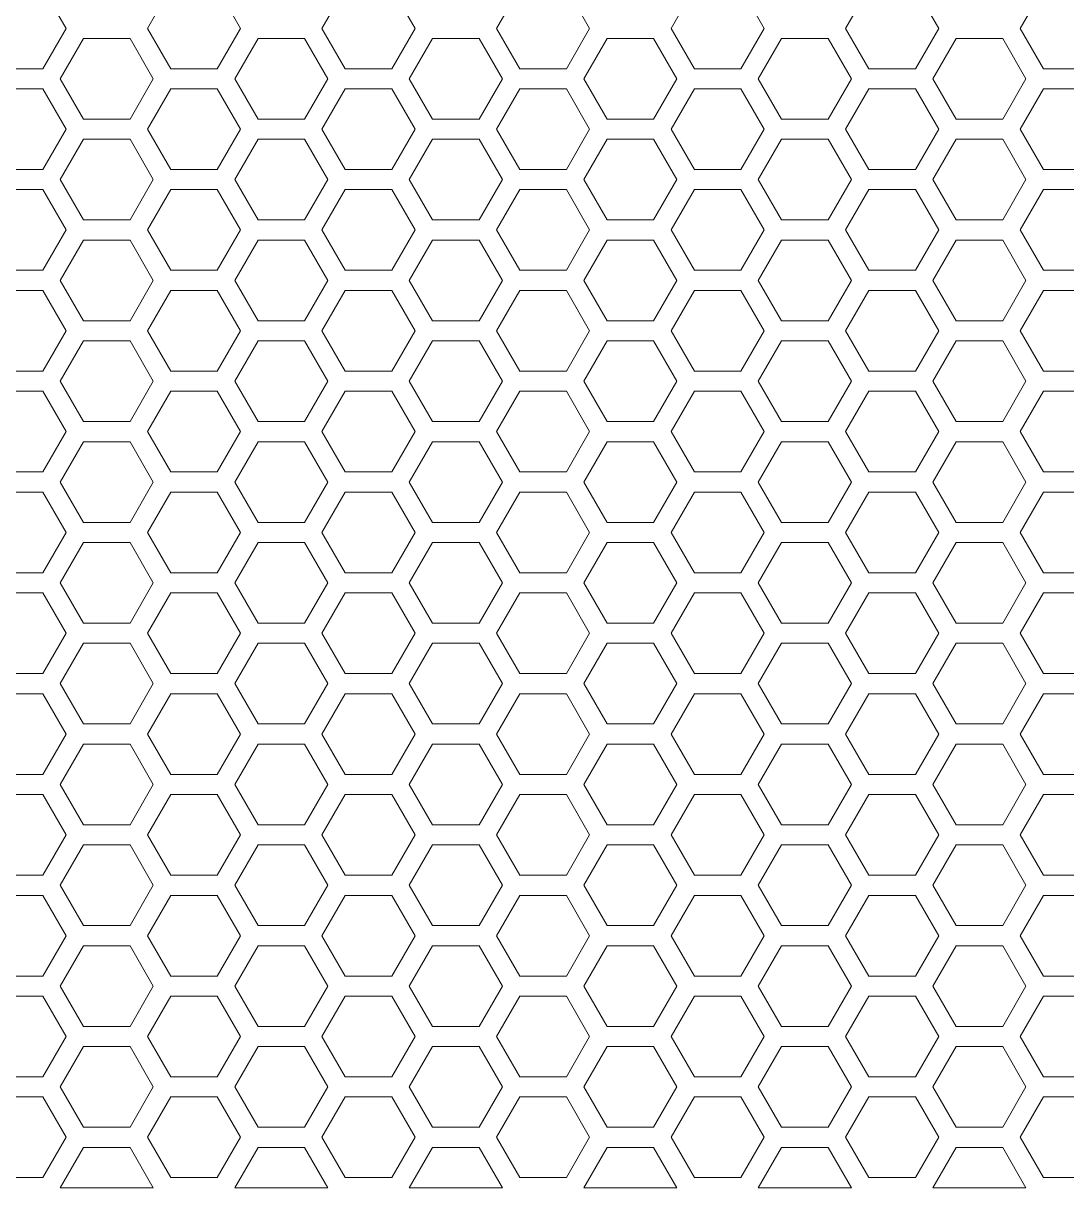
# Model space of a CAD drawing. Header units: millimetres. Extents: x 0 to 60, y -18 to 180.
# Drawn here: x 13.45 to 28.98, y 15.36 to 32.68 of the extents above; entities that cross this region are included whole.
import ezdxf

# ---------------------------------------------------------------- set-up
doc = ezdxf.new("R2010")
doc.units = ezdxf.units.MM

msp = doc.modelspace()

# ---------------------------------------------------------------- linework, layer by layer
at = {"color": 0, "lineweight": 5}
for p, q in [((14.082, 32.608), (13.736, 33.208)), ((15.641, 33.208), (15.294, 32.608)), ((16.68, 32.608), (16.334, 33.208)), ((18.239, 33.208), (17.892, 32.608)), ((19.278, 32.608), (18.932, 33.208)), ((20.837, 33.208), (20.49, 32.608)), ((21.876, 32.608), (21.53, 33.208)), ((23.435, 33.208), (23.088, 32.608)), ((24.474, 32.608), (24.128, 33.208)), ((26.033, 33.208), (25.686, 32.608)), ((27.072, 32.608), (26.726, 33.208)), ((28.631, 33.208), (28.284, 32.608)), ((13.736, 32.008), (14.082, 32.608)), ((15.294, 32.608), (15.641, 32.008)), ((16.334, 32.008), (16.68, 32.608)), ((17.892, 32.608), (18.239, 32.008)), ((18.932, 32.008), (19.278, 32.608)), ((20.49, 32.608), (20.837, 32.008)), ((21.53, 32.008), (21.876, 32.608)), ((23.088, 32.608), (23.435, 32.008)), ((24.128, 32.008), (24.474, 32.608)), ((25.686, 32.608), (26.033, 32.008)), ((26.726, 32.008), (27.072, 32.608)), ((28.284, 32.608), (28.631, 32.008)), ((14.342, 32.458), (13.995, 31.858)), ((15.035, 32.458), (14.342, 32.458)), ((15.381, 31.858), (15.035, 32.458)), ((16.94, 32.458), (16.593, 31.858)), ((17.633, 32.458), (16.94, 32.458)), ((17.979, 31.858), (17.633, 32.458)), ((19.538, 32.458), (19.191, 31.858)), ((20.231, 32.458), (19.538, 32.458)), ((20.577, 31.858), (20.231, 32.458)), ((22.136, 32.458), (21.789, 31.858)), ((22.829, 32.458), (22.136, 32.458)), ((23.175, 31.858), (22.829, 32.458)), ((24.734, 32.458), (24.387, 31.858)), ((25.427, 32.458), (24.734, 32.458)), ((25.773, 31.858), (25.427, 32.458)), ((27.332, 32.458), (26.985, 31.858)), ((28.025, 32.458), (27.332, 32.458)), ((28.371, 31.858), (28.025, 32.458)), ((13.043, 32.008), (13.736, 32.008)), ((15.641, 32.008), (16.334, 32.008)), ((18.239, 32.008), (18.932, 32.008)), ((20.837, 32.008), (21.53, 32.008)), ((23.435, 32.008), (24.128, 32.008)), ((26.033, 32.008), (26.726, 32.008)), ((28.631, 32.008), (29.324, 32.008)), ((13.736, 31.708), (13.043, 31.708)), ((14.082, 31.108), (13.736, 31.708)), ((13.995, 31.858), (14.342, 31.258)), ((15.035, 31.258), (15.381, 31.858)), ((15.641, 31.708), (15.294, 31.108)), ((16.334, 31.708), (15.641, 31.708)), ((16.68, 31.108), (16.334, 31.708)), ((16.593, 31.858), (16.94, 31.258)), ((17.633, 31.258), (17.979, 31.858)), ((18.239, 31.708), (17.892, 31.108)), ((18.932, 31.708), (18.239, 31.708)), ((19.278, 31.108), (18.932, 31.708)), ((19.191, 31.858), (19.538, 31.258)), ((20.231, 31.258), (20.577, 31.858)), ((20.837, 31.708), (20.49, 31.108)), ((21.53, 31.708), (20.837, 31.708)), ((21.876, 31.108), (21.53, 31.708)), ((21.789, 31.858), (22.136, 31.258)), ((22.829, 31.258), (23.175, 31.858)), ((23.435, 31.708), (23.088, 31.108)), ((24.128, 31.708), (23.435, 31.708)), ((24.474, 31.108), (24.128, 31.708)), ((24.387, 31.858), (24.734, 31.258)), ((25.427, 31.258), (25.773, 31.858)), ((26.033, 31.708), (25.686, 31.108)), ((26.726, 31.708), (26.033, 31.708)), ((27.072, 31.108), (26.726, 31.708)), ((26.985, 31.858), (27.332, 31.258)), ((28.025, 31.258), (28.371, 31.858)), ((28.631, 31.708), (28.284, 31.108)), ((29.324, 31.708), (28.631, 31.708)), ((14.342, 31.258), (15.035, 31.258)), ((16.94, 31.258), (17.633, 31.258)), ((19.538, 31.258), (20.231, 31.258)), ((22.136, 31.258), (22.829, 31.258)), ((24.734, 31.258), (25.427, 31.258)), ((27.332, 31.258), (28.025, 31.258)), ((13.736, 30.508), (14.082, 31.108)), ((15.294, 31.108), (15.641, 30.508)), ((16.334, 30.508), (16.68, 31.108)), ((17.892, 31.108), (18.239, 30.508)), ((18.932, 30.508), (19.278, 31.108)), ((20.49, 31.108), (20.837, 30.508)), ((21.53, 30.508), (21.876, 31.108)), ((23.088, 31.108), (23.435, 30.508)), ((24.128, 30.508), (24.474, 31.108)), ((25.686, 31.108), (26.033, 30.508)), ((26.726, 30.508), (27.072, 31.108)), ((28.284, 31.108), (28.631, 30.508)), ((14.342, 30.958), (13.995, 30.358)), ((15.035, 30.958), (14.342, 30.958)), ((15.381, 30.358), (15.035, 30.958)), ((16.94, 30.958), (16.593, 30.358)), ((17.633, 30.958), (16.94, 30.958)), ((17.979, 30.358), (17.633, 30.958)), ((19.538, 30.958), (19.191, 30.358)), ((20.231, 30.958), (19.538, 30.958)), ((20.577, 30.358), (20.231, 30.958)), ((22.136, 30.958), (21.789, 30.358)), ((22.829, 30.958), (22.136, 30.958)), ((23.175, 30.358), (22.829, 30.958)), ((24.734, 30.958), (24.387, 30.358)), ((25.427, 30.958), (24.734, 30.958)), ((25.773, 30.358), (25.427, 30.958)), ((27.332, 30.958), (26.985, 30.358)), ((28.025, 30.958), (27.332, 30.958)), ((28.371, 30.358), (28.025, 30.958)), ((13.043, 30.508), (13.736, 30.508)), ((15.641, 30.508), (16.334, 30.508)), ((18.239, 30.508), (18.932, 30.508)), ((20.837, 30.508), (21.53, 30.508)), ((23.435, 30.508), (24.128, 30.508)), ((26.033, 30.508), (26.726, 30.508)), ((28.631, 30.508), (29.324, 30.508)), ((13.995, 30.358), (14.342, 29.758)), ((15.035, 29.758), (15.381, 30.358)), ((16.593, 30.358), (16.94, 29.758)), ((17.633, 29.758), (17.979, 30.358)), ((19.191, 30.358), (19.538, 29.758)), ((20.231, 29.758), (20.577, 30.358)), ((21.789, 30.358), (22.136, 29.758)), ((22.829, 29.758), (23.175, 30.358)), ((24.387, 30.358), (24.734, 29.758)), ((25.427, 29.758), (25.773, 30.358)), ((26.985, 30.358), (27.332, 29.758)), ((28.025, 29.758), (28.371, 30.358)), ((13.736, 30.208), (13.043, 30.208)), ((14.082, 29.608), (13.736, 30.208)), ((15.641, 30.208), (15.294, 29.608)), ((16.334, 30.208), (15.641, 30.208)), ((16.68, 29.608), (16.334, 30.208)), ((18.239, 30.208), (17.892, 29.608)), ((18.932, 30.208), (18.239, 30.208)), ((19.278, 29.608), (18.932, 30.208)), ((20.837, 30.208), (20.49, 29.608)), ((21.53, 30.208), (20.837, 30.208)), ((21.876, 29.608), (21.53, 30.208)), ((23.435, 30.208), (23.088, 29.608)), ((24.128, 30.208), (23.435, 30.208)), ((24.474, 29.608), (24.128, 30.208)), ((26.033, 30.208), (25.686, 29.608)), ((26.726, 30.208), (26.033, 30.208)), ((27.072, 29.608), (26.726, 30.208)), ((28.631, 30.208), (28.284, 29.608)), ((29.324, 30.208), (28.631, 30.208)), ((14.342, 29.758), (15.035, 29.758)), ((16.94, 29.758), (17.633, 29.758)), ((19.538, 29.758), (20.231, 29.758)), ((22.136, 29.758), (22.829, 29.758)), ((24.734, 29.758), (25.427, 29.758)), ((27.332, 29.758), (28.025, 29.758)), ((13.736, 29.008), (14.082, 29.608)), ((14.342, 29.458), (13.995, 28.858)), ((15.035, 29.458), (14.342, 29.458)), ((15.381, 28.858), (15.035, 29.458)), ((15.294, 29.608), (15.641, 29.008)), ((16.334, 29.008), (16.68, 29.608)), ((16.94, 29.458), (16.593, 28.858)), ((17.633, 29.458), (16.94, 29.458)), ((17.979, 28.858), (17.633, 29.458)), ((17.892, 29.608), (18.239, 29.008)), ((18.932, 29.008), (19.278, 29.608)), ((19.538, 29.458), (19.191, 28.858)), ((20.231, 29.458), (19.538, 29.458)), ((20.577, 28.858), (20.231, 29.458)), ((20.49, 29.608), (20.837, 29.008)), ((21.53, 29.008), (21.876, 29.608)), ((22.136, 29.458), (21.789, 28.858)), ((22.829, 29.458), (22.136, 29.458)), ((23.175, 28.858), (22.829, 29.458)), ((23.088, 29.608), (23.435, 29.008)), ((24.128, 29.008), (24.474, 29.608)), ((24.734, 29.458), (24.387, 28.858)), ((25.427, 29.458), (24.734, 29.458)), ((25.773, 28.858), (25.427, 29.458)), ((25.686, 29.608), (26.033, 29.008)), ((26.726, 29.008), (27.072, 29.608)), ((27.332, 29.458), (26.985, 28.858)), ((28.025, 29.458), (27.332, 29.458)), ((28.371, 28.858), (28.025, 29.458)), ((28.284, 29.608), (28.631, 29.008)), ((13.043, 29.008), (13.736, 29.008)), ((15.641, 29.008), (16.334, 29.008)), ((18.239, 29.008), (18.932, 29.008)), ((20.837, 29.008), (21.53, 29.008)), ((23.435, 29.008), (24.128, 29.008)), ((26.033, 29.008), (26.726, 29.008)), ((28.631, 29.008), (29.324, 29.008)), ((13.995, 28.858), (14.342, 28.258)), ((15.035, 28.258), (15.381, 28.858)), ((16.593, 28.858), (16.94, 28.258)), ((17.633, 28.258), (17.979, 28.858)), ((19.191, 28.858), (19.538, 28.258)), ((20.231, 28.258), (20.577, 28.858)), ((21.789, 28.858), (22.136, 28.258)), ((22.829, 28.258), (23.175, 28.858)), ((24.387, 28.858), (24.734, 28.258)), ((25.427, 28.258), (25.773, 28.858)), ((26.985, 28.858), (27.332, 28.258)), ((28.025, 28.258), (28.371, 28.858)), ((13.736, 28.708), (13.043, 28.708)), ((14.082, 28.108), (13.736, 28.708)), ((15.641, 28.708), (15.294, 28.108)), ((16.334, 28.708), (15.641, 28.708)), ((16.68, 28.108), (16.334, 28.708)), ((18.239, 28.708), (17.892, 28.108)), ((18.932, 28.708), (18.239, 28.708)), ((19.278, 28.108), (18.932, 28.708)), ((20.837, 28.708), (20.49, 28.108)), ((21.53, 28.708), (20.837, 28.708)), ((21.876, 28.108), (21.53, 28.708)), ((23.435, 28.708), (23.088, 28.108)), ((24.128, 28.708), (23.435, 28.708)), ((24.474, 28.108), (24.128, 28.708)), ((26.033, 28.708), (25.686, 28.108)), ((26.726, 28.708), (26.033, 28.708)), ((27.072, 28.108), (26.726, 28.708)), ((28.631, 28.708), (28.284, 28.108)), ((29.324, 28.708), (28.631, 28.708)), ((14.342, 28.258), (15.035, 28.258)), ((16.94, 28.258), (17.633, 28.258)), ((19.538, 28.258), (20.231, 28.258)), ((22.136, 28.258), (22.829, 28.258)), ((24.734, 28.258), (25.427, 28.258)), ((27.332, 28.258), (28.025, 28.258)), ((13.736, 27.508), (14.082, 28.108)), ((15.294, 28.108), (15.641, 27.508)), ((16.334, 27.508), (16.68, 28.108)), ((17.892, 28.108), (18.239, 27.508)), ((18.932, 27.508), (19.278, 28.108)), ((20.49, 28.108), (20.837, 27.508)), ((21.53, 27.508), (21.876, 28.108)), ((23.088, 28.108), (23.435, 27.508)), ((24.128, 27.508), (24.474, 28.108)), ((25.686, 28.108), (26.033, 27.508)), ((26.726, 27.508), (27.072, 28.108)), ((28.284, 28.108), (28.631, 27.508)), ((14.342, 27.958), (13.995, 27.358)), ((15.035, 27.958), (14.342, 27.958)), ((15.381, 27.358), (15.035, 27.958)), ((16.94, 27.958), (16.593, 27.358)), ((17.633, 27.958), (16.94, 27.958)), ((17.979, 27.358), (17.633, 27.958)), ((19.538, 27.958), (19.191, 27.358)), ((20.231, 27.958), (19.538, 27.958)), ((20.577, 27.358), (20.231, 27.958)), ((22.136, 27.958), (21.789, 27.358)), ((22.829, 27.958), (22.136, 27.958)), ((23.175, 27.358), (22.829, 27.958)), ((24.734, 27.958), (24.387, 27.358)), ((25.427, 27.958), (24.734, 27.958)), ((25.773, 27.358), (25.427, 27.958)), ((27.332, 27.958), (26.985, 27.358)), ((28.025, 27.958), (27.332, 27.958)), ((28.371, 27.358), (28.025, 27.958)), ((13.043, 27.508), (13.736, 27.508)), ((15.641, 27.508), (16.334, 27.508)), ((18.239, 27.508), (18.932, 27.508)), ((20.837, 27.508), (21.53, 27.508)), ((23.435, 27.508), (24.128, 27.508)), ((26.033, 27.508), (26.726, 27.508)), ((28.631, 27.508), (29.324, 27.508)), ((13.736, 27.208), (13.043, 27.208)), ((14.082, 26.608), (13.736, 27.208)), ((13.995, 27.358), (14.342, 26.758)), ((15.035, 26.758), (15.381, 27.358)), ((15.641, 27.208), (15.294, 26.608)), ((16.334, 27.208), (15.641, 27.208)), ((16.68, 26.608), (16.334, 27.208)), ((16.593, 27.358), (16.94, 26.758)), ((17.633, 26.758), (17.979, 27.358)), ((18.239, 27.208), (17.892, 26.608)), ((18.932, 27.208), (18.239, 27.208)), ((19.278, 26.608), (18.932, 27.208)), ((19.191, 27.358), (19.538, 26.758)), ((20.231, 26.758), (20.577, 27.358)), ((20.837, 27.208), (20.49, 26.608)), ((21.53, 27.208), (20.837, 27.208)), ((21.876, 26.608), (21.53, 27.208)), ((21.789, 27.358), (22.136, 26.758)), ((22.829, 26.758), (23.175, 27.358)), ((23.435, 27.208), (23.088, 26.608)), ((24.128, 27.208), (23.435, 27.208)), ((24.474, 26.608), (24.128, 27.208)), ((24.387, 27.358), (24.734, 26.758)), ((25.427, 26.758), (25.773, 27.358)), ((26.033, 27.208), (25.686, 26.608)), ((26.726, 27.208), (26.033, 27.208)), ((27.072, 26.608), (26.726, 27.208)), ((26.985, 27.358), (27.332, 26.758)), ((28.025, 26.758), (28.371, 27.358)), ((28.631, 27.208), (28.284, 26.608)), ((29.324, 27.208), (28.631, 27.208)), ((14.342, 26.758), (15.035, 26.758)), ((16.94, 26.758), (17.633, 26.758)), ((19.538, 26.758), (20.231, 26.758)), ((22.136, 26.758), (22.829, 26.758)), ((24.734, 26.758), (25.427, 26.758)), ((27.332, 26.758), (28.025, 26.758)), ((13.736, 26.008), (14.082, 26.608)), ((15.294, 26.608), (15.641, 26.008)), ((16.334, 26.008), (16.68, 26.608)), ((17.892, 26.608), (18.239, 26.008)), ((18.932, 26.008), (19.278, 26.608)), ((20.49, 26.608), (20.837, 26.008)), ((21.53, 26.008), (21.876, 26.608)), ((23.088, 26.608), (23.435, 26.008)), ((24.128, 26.008), (24.474, 26.608)), ((25.686, 26.608), (26.033, 26.008)), ((26.726, 26.008), (27.072, 26.608)), ((28.284, 26.608), (28.631, 26.008)), ((14.342, 26.458), (13.995, 25.858)), ((15.035, 26.458), (14.342, 26.458)), ((15.381, 25.858), (15.035, 26.458)), ((16.94, 26.458), (16.593, 25.858)), ((17.633, 26.458), (16.94, 26.458)), ((17.979, 25.858), (17.633, 26.458)), ((19.538, 26.458), (19.191, 25.858)), ((20.231, 26.458), (19.538, 26.458)), ((20.577, 25.858), (20.231, 26.458)), ((22.136, 26.458), (21.789, 25.858)), ((22.829, 26.458), (22.136, 26.458)), ((23.175, 25.858), (22.829, 26.458)), ((24.734, 26.458), (24.387, 25.858)), ((25.427, 26.458), (24.734, 26.458)), ((25.773, 25.858), (25.427, 26.458)), ((27.332, 26.458), (26.985, 25.858)), ((28.025, 26.458), (27.332, 26.458)), ((28.371, 25.858), (28.025, 26.458)), ((13.043, 26.008), (13.736, 26.008)), ((15.641, 26.008), (16.334, 26.008)), ((18.239, 26.008), (18.932, 26.008)), ((20.837, 26.008), (21.53, 26.008)), ((23.435, 26.008), (24.128, 26.008)), ((26.033, 26.008), (26.726, 26.008)), ((28.631, 26.008), (29.324, 26.008)), ((13.995, 25.858), (14.342, 25.258)), ((15.035, 25.258), (15.381, 25.858)), ((16.593, 25.858), (16.94, 25.258)), ((17.633, 25.258), (17.979, 25.858)), ((19.191, 25.858), (19.538, 25.258)), ((20.231, 25.258), (20.577, 25.858)), ((21.789, 25.858), (22.136, 25.258)), ((22.829, 25.258), (23.175, 25.858)), ((24.387, 25.858), (24.734, 25.258)), ((25.427, 25.258), (25.773, 25.858)), ((26.985, 25.858), (27.332, 25.258)), ((28.025, 25.258), (28.371, 25.858)), ((13.736, 25.708), (13.043, 25.708)), ((14.082, 25.108), (13.736, 25.708)), ((15.641, 25.708), (15.294, 25.108)), ((16.334, 25.708), (15.641, 25.708)), ((16.68, 25.108), (16.334, 25.708)), ((18.239, 25.708), (17.892, 25.108)), ((18.932, 25.708), (18.239, 25.708)), ((19.278, 25.108), (18.932, 25.708)), ((20.837, 25.708), (20.49, 25.108)), ((21.53, 25.708), (20.837, 25.708)), ((21.876, 25.108), (21.53, 25.708)), ((23.435, 25.708), (23.088, 25.108)), ((24.128, 25.708), (23.435, 25.708)), ((24.474, 25.108), (24.128, 25.708)), ((26.033, 25.708), (25.686, 25.108)), ((26.726, 25.708), (26.033, 25.708)), ((27.072, 25.108), (26.726, 25.708)), ((28.631, 25.708), (28.284, 25.108)), ((29.324, 25.708), (28.631, 25.708)), ((14.342, 25.258), (15.035, 25.258)), ((16.94, 25.258), (17.633, 25.258)), ((19.538, 25.258), (20.231, 25.258)), ((22.136, 25.258), (22.829, 25.258)), ((24.734, 25.258), (25.427, 25.258)), ((27.332, 25.258), (28.025, 25.258)), ((13.736, 24.508), (14.082, 25.108)), ((14.342, 24.958), (13.995, 24.358)), ((15.035, 24.958), (14.342, 24.958)), ((15.381, 24.358), (15.035, 24.958)), ((15.294, 25.108), (15.641, 24.508)), ((16.334, 24.508), (16.68, 25.108)), ((16.94, 24.958), (16.593, 24.358)), ((17.633, 24.958), (16.94, 24.958)), ((17.979, 24.358), (17.633, 24.958)), ((17.892, 25.108), (18.239, 24.508)), ((18.932, 24.508), (19.278, 25.108)), ((19.538, 24.958), (19.191, 24.358)), ((20.231, 24.958), (19.538, 24.958)), ((20.577, 24.358), (20.231, 24.958)), ((20.49, 25.108), (20.837, 24.508)), ((21.53, 24.508), (21.876, 25.108)), ((22.136, 24.958), (21.789, 24.358)), ((22.829, 24.958), (22.136, 24.958)), ((23.175, 24.358), (22.829, 24.958)), ((23.088, 25.108), (23.435, 24.508)), ((24.128, 24.508), (24.474, 25.108)), ((24.734, 24.958), (24.387, 24.358)), ((25.427, 24.958), (24.734, 24.958)), ((25.773, 24.358), (25.427, 24.958)), ((25.686, 25.108), (26.033, 24.508)), ((26.726, 24.508), (27.072, 25.108)), ((27.332, 24.958), (26.985, 24.358)), ((28.025, 24.958), (27.332, 24.958)), ((28.371, 24.358), (28.025, 24.958)), ((28.284, 25.108), (28.631, 24.508)), ((13.043, 24.508), (13.736, 24.508)), ((15.641, 24.508), (16.334, 24.508)), ((18.239, 24.508), (18.932, 24.508)), ((20.837, 24.508), (21.53, 24.508)), ((23.435, 24.508), (24.128, 24.508)), ((26.033, 24.508), (26.726, 24.508)), ((28.631, 24.508), (29.324, 24.508)), ((13.995, 24.358), (14.342, 23.758)), ((15.035, 23.758), (15.381, 24.358)), ((16.593, 24.358), (16.94, 23.758)), ((17.633, 23.758), (17.979, 24.358)), ((19.191, 24.358), (19.538, 23.758)), ((20.231, 23.758), (20.577, 24.358)), ((21.789, 24.358), (22.136, 23.758)), ((22.829, 23.758), (23.175, 24.358)), ((24.387, 24.358), (24.734, 23.758)), ((25.427, 23.758), (25.773, 24.358)), ((26.985, 24.358), (27.332, 23.758)), ((28.025, 23.758), (28.371, 24.358)), ((13.736, 24.208), (13.043, 24.208)), ((14.082, 23.608), (13.736, 24.208)), ((15.641, 24.208), (15.294, 23.608)), ((16.334, 24.208), (15.641, 24.208)), ((16.68, 23.608), (16.334, 24.208)), ((18.239, 24.208), (17.892, 23.608)), ((18.932, 24.208), (18.239, 24.208)), ((19.278, 23.608), (18.932, 24.208)), ((20.837, 24.208), (20.49, 23.608)), ((21.53, 24.208), (20.837, 24.208)), ((21.876, 23.608), (21.53, 24.208)), ((23.435, 24.208), (23.088, 23.608)), ((24.128, 24.208), (23.435, 24.208)), ((24.474, 23.608), (24.128, 24.208)), ((26.033, 24.208), (25.686, 23.608)), ((26.726, 24.208), (26.033, 24.208)), ((27.072, 23.608), (26.726, 24.208)), ((28.631, 24.208), (28.284, 23.608)), ((29.324, 24.208), (28.631, 24.208)), ((14.342, 23.758), (15.035, 23.758)), ((16.94, 23.758), (17.633, 23.758)), ((19.538, 23.758), (20.231, 23.758)), ((22.136, 23.758), (22.829, 23.758)), ((24.734, 23.758), (25.427, 23.758)), ((27.332, 23.758), (28.025, 23.758)), ((13.736, 23.008), (14.082, 23.608)), ((15.294, 23.608), (15.641, 23.008)), ((16.334, 23.008), (16.68, 23.608)), ((17.892, 23.608), (18.239, 23.008)), ((18.932, 23.008), (19.278, 23.608)), ((20.49, 23.608), (20.837, 23.008)), ((21.53, 23.008), (21.876, 23.608)), ((23.088, 23.608), (23.435, 23.008)), ((24.128, 23.008), (24.474, 23.608)), ((25.686, 23.608), (26.033, 23.008)), ((26.726, 23.008), (27.072, 23.608)), ((28.284, 23.608), (28.631, 23.008)), ((14.342, 23.458), (13.995, 22.858)), ((15.035, 23.458), (14.342, 23.458)), ((15.381, 22.858), (15.035, 23.458)), ((16.94, 23.458), (16.593, 22.858)), ((17.633, 23.458), (16.94, 23.458)), ((17.979, 22.858), (17.633, 23.458)), ((19.538, 23.458), (19.191, 22.858)), ((20.231, 23.458), (19.538, 23.458)), ((20.577, 22.858), (20.231, 23.458)), ((22.136, 23.458), (21.789, 22.858)), ((22.829, 23.458), (22.136, 23.458)), ((23.175, 22.858), (22.829, 23.458)), ((24.734, 23.458), (24.387, 22.858)), ((25.427, 23.458), (24.734, 23.458)), ((25.773, 22.858), (25.427, 23.458)), ((27.332, 23.458), (26.985, 22.858)), ((28.025, 23.458), (27.332, 23.458)), ((28.371, 22.858), (28.025, 23.458)), ((13.043, 23.008), (13.736, 23.008)), ((15.641, 23.008), (16.334, 23.008)), ((18.239, 23.008), (18.932, 23.008)), ((20.837, 23.008), (21.53, 23.008)), ((23.435, 23.008), (24.128, 23.008)), ((26.033, 23.008), (26.726, 23.008)), ((28.631, 23.008), (29.324, 23.008)), ((13.736, 22.708), (13.043, 22.708)), ((14.082, 22.108), (13.736, 22.708)), ((13.995, 22.858), (14.342, 22.258)), ((15.035, 22.258), (15.381, 22.858)), ((15.641, 22.708), (15.294, 22.108)), ((16.334, 22.708), (15.641, 22.708)), ((16.68, 22.108), (16.334, 22.708)), ((16.593, 22.858), (16.94, 22.258)), ((17.633, 22.258), (17.979, 22.858)), ((18.239, 22.708), (17.892, 22.108)), ((18.932, 22.708), (18.239, 22.708)), ((19.278, 22.108), (18.932, 22.708)), ((19.191, 22.858), (19.538, 22.258)), ((20.231, 22.258), (20.577, 22.858)), ((20.837, 22.708), (20.49, 22.108)), ((21.53, 22.708), (20.837, 22.708)), ((21.876, 22.108), (21.53, 22.708)), ((21.789, 22.858), (22.136, 22.258)), ((22.829, 22.258), (23.175, 22.858)), ((23.435, 22.708), (23.088, 22.108)), ((24.128, 22.708), (23.435, 22.708)), ((24.474, 22.108), (24.128, 22.708)), ((24.387, 22.858), (24.734, 22.258)), ((25.427, 22.258), (25.773, 22.858)), ((26.033, 22.708), (25.686, 22.108)), ((26.726, 22.708), (26.033, 22.708)), ((27.072, 22.108), (26.726, 22.708)), ((26.985, 22.858), (27.332, 22.258)), ((28.025, 22.258), (28.371, 22.858)), ((28.631, 22.708), (28.284, 22.108)), ((29.324, 22.708), (28.631, 22.708)), ((14.342, 22.258), (15.035, 22.258)), ((16.94, 22.258), (17.633, 22.258)), ((19.538, 22.258), (20.231, 22.258)), ((22.136, 22.258), (22.829, 22.258)), ((24.734, 22.258), (25.427, 22.258)), ((27.332, 22.258), (28.025, 22.258)), ((13.736, 21.508), (14.082, 22.108)), ((15.294, 22.108), (15.641, 21.508)), ((16.334, 21.508), (16.68, 22.108)), ((17.892, 22.108), (18.239, 21.508)), ((18.932, 21.508), (19.278, 22.108)), ((20.49, 22.108), (20.837, 21.508)), ((21.53, 21.508), (21.876, 22.108)), ((23.088, 22.108), (23.435, 21.508)), ((24.128, 21.508), (24.474, 22.108)), ((25.686, 22.108), (26.033, 21.508)), ((26.726, 21.508), (27.072, 22.108)), ((28.284, 22.108), (28.631, 21.508)), ((14.342, 21.958), (13.995, 21.358)), ((15.035, 21.958), (14.342, 21.958)), ((15.381, 21.358), (15.035, 21.958)), ((16.94, 21.958), (16.593, 21.358)), ((17.633, 21.958), (16.94, 21.958)), ((17.979, 21.358), (17.633, 21.958)), ((19.538, 21.958), (19.191, 21.358)), ((20.231, 21.958), (19.538, 21.958)), ((20.577, 21.358), (20.231, 21.958)), ((22.136, 21.958), (21.789, 21.358)), ((22.829, 21.958), (22.136, 21.958)), ((23.175, 21.358), (22.829, 21.958)), ((24.734, 21.958), (24.387, 21.358)), ((25.427, 21.958), (24.734, 21.958)), ((25.773, 21.358), (25.427, 21.958)), ((27.332, 21.958), (26.985, 21.358)), ((28.025, 21.958), (27.332, 21.958)), ((28.371, 21.358), (28.025, 21.958)), ((13.043, 21.508), (13.736, 21.508)), ((15.641, 21.508), (16.334, 21.508)), ((18.239, 21.508), (18.932, 21.508)), ((20.837, 21.508), (21.53, 21.508)), ((23.435, 21.508), (24.128, 21.508)), ((26.033, 21.508), (26.726, 21.508)), ((28.631, 21.508), (29.324, 21.508)), ((13.995, 21.358), (14.342, 20.758)), ((15.035, 20.758), (15.381, 21.358)), ((16.593, 21.358), (16.94, 20.758)), ((17.633, 20.758), (17.979, 21.358)), ((19.191, 21.358), (19.538, 20.758)), ((20.231, 20.758), (20.577, 21.358)), ((21.789, 21.358), (22.136, 20.758)), ((22.829, 20.758), (23.175, 21.358)), ((24.387, 21.358), (24.734, 20.758)), ((25.427, 20.758), (25.773, 21.358)), ((26.985, 21.358), (27.332, 20.758)), ((28.025, 20.758), (28.371, 21.358)), ((13.736, 21.208), (13.043, 21.208)), ((14.082, 20.608), (13.736, 21.208)), ((15.641, 21.208), (15.294, 20.608)), ((16.334, 21.208), (15.641, 21.208)), ((16.68, 20.608), (16.334, 21.208)), ((18.239, 21.208), (17.892, 20.608)), ((18.932, 21.208), (18.239, 21.208)), ((19.278, 20.608), (18.932, 21.208)), ((20.837, 21.208), (20.49, 20.608)), ((21.53, 21.208), (20.837, 21.208)), ((21.876, 20.608), (21.53, 21.208)), ((23.435, 21.208), (23.088, 20.608)), ((24.128, 21.208), (23.435, 21.208)), ((24.474, 20.608), (24.128, 21.208)), ((26.033, 21.208), (25.686, 20.608)), ((26.726, 21.208), (26.033, 21.208)), ((27.072, 20.608), (26.726, 21.208)), ((28.631, 21.208), (28.284, 20.608)), ((29.324, 21.208), (28.631, 21.208)), ((14.342, 20.758), (15.035, 20.758)), ((16.94, 20.758), (17.633, 20.758)), ((19.538, 20.758), (20.231, 20.758)), ((22.136, 20.758), (22.829, 20.758)), ((24.734, 20.758), (25.427, 20.758)), ((27.332, 20.758), (28.025, 20.758)), ((13.736, 20.008), (14.082, 20.608)), ((14.342, 20.458), (13.995, 19.858)), ((15.035, 20.458), (14.342, 20.458)), ((15.381, 19.858), (15.035, 20.458)), ((15.294, 20.608), (15.641, 20.008)), ((16.334, 20.008), (16.68, 20.608)), ((16.94, 20.458), (16.593, 19.858)), ((17.633, 20.458), (16.94, 20.458)), ((17.979, 19.858), (17.633, 20.458)), ((17.892, 20.608), (18.239, 20.008)), ((18.932, 20.008), (19.278, 20.608)), ((19.538, 20.458), (19.191, 19.858)), ((20.231, 20.458), (19.538, 20.458)), ((20.577, 19.858), (20.231, 20.458)), ((20.49, 20.608), (20.837, 20.008)), ((21.53, 20.008), (21.876, 20.608)), ((22.136, 20.458), (21.789, 19.858)), ((22.829, 20.458), (22.136, 20.458)), ((23.175, 19.858), (22.829, 20.458)), ((23.088, 20.608), (23.435, 20.008)), ((24.128, 20.008), (24.474, 20.608)), ((24.734, 20.458), (24.387, 19.858)), ((25.427, 20.458), (24.734, 20.458)), ((25.773, 19.858), (25.427, 20.458)), ((25.686, 20.608), (26.033, 20.008)), ((26.726, 20.008), (27.072, 20.608)), ((27.332, 20.458), (26.985, 19.858)), ((28.025, 20.458), (27.332, 20.458)), ((28.371, 19.858), (28.025, 20.458)), ((28.284, 20.608), (28.631, 20.008)), ((13.043, 20.008), (13.736, 20.008)), ((15.641, 20.008), (16.334, 20.008)), ((18.239, 20.008), (18.932, 20.008)), ((20.837, 20.008), (21.53, 20.008)), ((23.435, 20.008), (24.128, 20.008)), ((26.033, 20.008), (26.726, 20.008)), ((28.631, 20.008), (29.324, 20.008)), ((13.995, 19.858), (14.342, 19.258)), ((15.035, 19.258), (15.381, 19.858)), ((16.593, 19.858), (16.94, 19.258)), ((17.633, 19.258), (17.979, 19.858)), ((19.191, 19.858), (19.538, 19.258)), ((20.231, 19.258), (20.577, 19.858)), ((21.789, 19.858), (22.136, 19.258)), ((22.829, 19.258), (23.175, 19.858)), ((24.387, 19.858), (24.734, 19.258)), ((25.427, 19.258), (25.773, 19.858)), ((26.985, 19.858), (27.332, 19.258)), ((28.025, 19.258), (28.371, 19.858)), ((13.736, 19.708), (13.043, 19.708)), ((14.082, 19.108), (13.736, 19.708)), ((15.641, 19.708), (15.294, 19.108)), ((16.334, 19.708), (15.641, 19.708)), ((16.68, 19.108), (16.334, 19.708)), ((18.239, 19.708), (17.892, 19.108)), ((18.932, 19.708), (18.239, 19.708)), ((19.278, 19.108), (18.932, 19.708)), ((20.837, 19.708), (20.49, 19.108)), ((21.53, 19.708), (20.837, 19.708)), ((21.876, 19.108), (21.53, 19.708)), ((23.435, 19.708), (23.088, 19.108)), ((24.128, 19.708), (23.435, 19.708)), ((24.474, 19.108), (24.128, 19.708)), ((26.033, 19.708), (25.686, 19.108)), ((26.726, 19.708), (26.033, 19.708)), ((27.072, 19.108), (26.726, 19.708)), ((28.631, 19.708), (28.284, 19.108)), ((29.324, 19.708), (28.631, 19.708)), ((14.342, 19.258), (15.035, 19.258)), ((16.94, 19.258), (17.633, 19.258)), ((19.538, 19.258), (20.231, 19.258)), ((22.136, 19.258), (22.829, 19.258)), ((24.734, 19.258), (25.427, 19.258)), ((27.332, 19.258), (28.025, 19.258)), ((13.736, 18.508), (14.082, 19.108)), ((15.294, 19.108), (15.641, 18.508)), ((16.334, 18.508), (16.68, 19.108)), ((17.892, 19.108), (18.239, 18.508)), ((18.932, 18.508), (19.278, 19.108)), ((20.49, 19.108), (20.837, 18.508)), ((21.53, 18.508), (21.876, 19.108)), ((23.088, 19.108), (23.435, 18.508)), ((24.128, 18.508), (24.474, 19.108)), ((25.686, 19.108), (26.033, 18.508)), ((26.726, 18.508), (27.072, 19.108)), ((28.284, 19.108), (28.631, 18.508)), ((14.342, 18.958), (13.995, 18.358)), ((15.035, 18.958), (14.342, 18.958)), ((15.381, 18.358), (15.035, 18.958)), ((16.94, 18.958), (16.593, 18.358)), ((17.633, 18.958), (16.94, 18.958)), ((17.979, 18.358), (17.633, 18.958)), ((19.538, 18.958), (19.191, 18.358)), ((20.231, 18.958), (19.538, 18.958)), ((20.577, 18.358), (20.231, 18.958)), ((22.136, 18.958), (21.789, 18.358)), ((22.829, 18.958), (22.136, 18.958)), ((23.175, 18.358), (22.829, 18.958)), ((24.734, 18.958), (24.387, 18.358)), ((25.427, 18.958), (24.734, 18.958)), ((25.773, 18.358), (25.427, 18.958)), ((27.332, 18.958), (26.985, 18.358)), ((28.025, 18.958), (27.332, 18.958)), ((28.371, 18.358), (28.025, 18.958)), ((13.043, 18.508), (13.736, 18.508)), ((15.641, 18.508), (16.334, 18.508)), ((18.239, 18.508), (18.932, 18.508)), ((20.837, 18.508), (21.53, 18.508)), ((23.435, 18.508), (24.128, 18.508)), ((26.033, 18.508), (26.726, 18.508)), ((28.631, 18.508), (29.324, 18.508)), ((13.736, 18.208), (13.043, 18.208)), ((14.082, 17.608), (13.736, 18.208)), ((13.995, 18.358), (14.342, 17.758)), ((15.035, 17.758), (15.381, 18.358)), ((15.641, 18.208), (15.294, 17.608)), ((16.334, 18.208), (15.641, 18.208)), ((16.68, 17.608), (16.334, 18.208)), ((16.593, 18.358), (16.94, 17.758)), ((17.633, 17.758), (17.979, 18.358)), ((18.239, 18.208), (17.892, 17.608)), ((18.932, 18.208), (18.239, 18.208)), ((19.278, 17.608), (18.932, 18.208)), ((19.191, 18.358), (19.538, 17.758)), ((20.231, 17.758), (20.577, 18.358)), ((20.837, 18.208), (20.49, 17.608)), ((21.53, 18.208), (20.837, 18.208)), ((21.876, 17.608), (21.53, 18.208)), ((21.789, 18.358), (22.136, 17.758)), ((22.829, 17.758), (23.175, 18.358)), ((23.435, 18.208), (23.088, 17.608)), ((24.128, 18.208), (23.435, 18.208)), ((24.474, 17.608), (24.128, 18.208)), ((24.387, 18.358), (24.734, 17.758)), ((25.427, 17.758), (25.773, 18.358)), ((26.033, 18.208), (25.686, 17.608)), ((26.726, 18.208), (26.033, 18.208)), ((27.072, 17.608), (26.726, 18.208)), ((26.985, 18.358), (27.332, 17.758)), ((28.025, 17.758), (28.371, 18.358)), ((28.631, 18.208), (28.284, 17.608)), ((29.324, 18.208), (28.631, 18.208)), ((14.342, 17.758), (15.035, 17.758)), ((16.94, 17.758), (17.633, 17.758)), ((19.538, 17.758), (20.231, 17.758)), ((22.136, 17.758), (22.829, 17.758)), ((24.734, 17.758), (25.427, 17.758)), ((27.332, 17.758), (28.025, 17.758)), ((13.736, 17.008), (14.082, 17.608)), ((15.294, 17.608), (15.641, 17.008)), ((16.334, 17.008), (16.68, 17.608)), ((17.892, 17.608), (18.239, 17.008)), ((18.932, 17.008), (19.278, 17.608)), ((20.49, 17.608), (20.837, 17.008)), ((21.53, 17.008), (21.876, 17.608)), ((23.088, 17.608), (23.435, 17.008)), ((24.128, 17.008), (24.474, 17.608)), ((25.686, 17.608), (26.033, 17.008)), ((26.726, 17.008), (27.072, 17.608)), ((28.284, 17.608), (28.631, 17.008)), ((14.342, 17.458), (13.995, 16.858)), ((15.035, 17.458), (14.342, 17.458)), ((15.381, 16.858), (15.035, 17.458)), ((16.94, 17.458), (16.593, 16.858)), ((17.633, 17.458), (16.94, 17.458)), ((17.979, 16.858), (17.633, 17.458)), ((19.538, 17.458), (19.191, 16.858)), ((20.231, 17.458), (19.538, 17.458)), ((20.577, 16.858), (20.231, 17.458)), ((22.136, 17.458), (21.789, 16.858)), ((22.829, 17.458), (22.136, 17.458)), ((23.175, 16.858), (22.829, 17.458)), ((24.734, 17.458), (24.387, 16.858)), ((25.427, 17.458), (24.734, 17.458)), ((25.773, 16.858), (25.427, 17.458)), ((27.332, 17.458), (26.985, 16.858)), ((28.025, 17.458), (27.332, 17.458)), ((28.371, 16.858), (28.025, 17.458)), ((13.043, 17.008), (13.736, 17.008)), ((15.641, 17.008), (16.334, 17.008)), ((18.239, 17.008), (18.932, 17.008)), ((20.837, 17.008), (21.53, 17.008)), ((23.435, 17.008), (24.128, 17.008)), ((26.033, 17.008), (26.726, 17.008)), ((28.631, 17.008), (29.324, 17.008)), ((13.995, 16.858), (14.342, 16.258)), ((15.035, 16.258), (15.381, 16.858)), ((16.593, 16.858), (16.94, 16.258)), ((17.633, 16.258), (17.979, 16.858)), ((19.191, 16.858), (19.538, 16.258)), ((20.231, 16.258), (20.577, 16.858)), ((21.789, 16.858), (22.136, 16.258)), ((22.829, 16.258), (23.175, 16.858)), ((24.387, 16.858), (24.734, 16.258)), ((25.427, 16.258), (25.773, 16.858)), ((26.985, 16.858), (27.332, 16.258)), ((28.025, 16.258), (28.371, 16.858)), ((13.736, 16.708), (13.043, 16.708)), ((14.082, 16.108), (13.736, 16.708)), ((15.641, 16.708), (15.294, 16.108)), ((16.334, 16.708), (15.641, 16.708)), ((16.68, 16.108), (16.334, 16.708)), ((18.239, 16.708), (17.892, 16.108)), ((18.932, 16.708), (18.239, 16.708)), ((19.278, 16.108), (18.932, 16.708)), ((20.837, 16.708), (20.49, 16.108)), ((21.53, 16.708), (20.837, 16.708)), ((21.876, 16.108), (21.53, 16.708)), ((23.435, 16.708), (23.088, 16.108)), ((24.128, 16.708), (23.435, 16.708)), ((24.474, 16.108), (24.128, 16.708)), ((26.033, 16.708), (25.686, 16.108)), ((26.726, 16.708), (26.033, 16.708)), ((27.072, 16.108), (26.726, 16.708)), ((28.631, 16.708), (28.284, 16.108)), ((29.324, 16.708), (28.631, 16.708)), ((14.342, 16.258), (15.035, 16.258)), ((16.94, 16.258), (17.633, 16.258)), ((19.538, 16.258), (20.231, 16.258)), ((22.136, 16.258), (22.829, 16.258)), ((24.734, 16.258), (25.427, 16.258)), ((27.332, 16.258), (28.025, 16.258)), ((13.736, 15.508), (14.082, 16.108)), ((14.342, 15.958), (13.995, 15.358)), ((15.035, 15.958), (14.342, 15.958)), ((15.381, 15.358), (15.035, 15.958)), ((15.294, 16.108), (15.641, 15.508)), ((16.334, 15.508), (16.68, 16.108)), ((16.94, 15.958), (16.593, 15.358)), ((17.633, 15.958), (16.94, 15.958)), ((17.979, 15.358), (17.633, 15.958)), ((17.892, 16.108), (18.239, 15.508)), ((18.932, 15.508), (19.278, 16.108)), ((19.538, 15.958), (19.191, 15.358)), ((20.231, 15.958), (19.538, 15.958)), ((20.577, 15.358), (20.231, 15.958)), ((20.49, 16.108), (20.837, 15.508)), ((21.53, 15.508), (21.876, 16.108)), ((22.136, 15.958), (21.789, 15.358)), ((22.829, 15.958), (22.136, 15.958)), ((23.175, 15.358), (22.829, 15.958)), ((23.088, 16.108), (23.435, 15.508)), ((24.128, 15.508), (24.474, 16.108)), ((24.734, 15.958), (24.387, 15.358)), ((25.427, 15.958), (24.734, 15.958)), ((25.773, 15.358), (25.427, 15.958)), ((25.686, 16.108), (26.033, 15.508)), ((26.726, 15.508), (27.072, 16.108)), ((27.332, 15.958), (26.985, 15.358)), ((28.025, 15.958), (27.332, 15.958)), ((28.371, 15.358), (28.025, 15.958)), ((28.284, 16.108), (28.631, 15.508)), ((13.043, 15.508), (13.736, 15.508)), ((15.641, 15.508), (16.334, 15.508)), ((18.239, 15.508), (18.932, 15.508)), ((20.837, 15.508), (21.53, 15.508)), ((23.435, 15.508), (24.128, 15.508)), ((26.033, 15.508), (26.726, 15.508)), ((28.631, 15.508), (29.324, 15.508))]:
    msp.add_line(p, q, dxfattribs=at)
at = {"lineweight": 5}
for p, q in [((13.995, 15.358), (15.381, 15.358)), ((16.593, 15.358), (17.979, 15.358)), ((19.191, 15.358), (20.577, 15.358)), ((21.789, 15.358), (23.175, 15.358)), ((24.387, 15.358), (25.773, 15.358)), ((26.985, 15.358), (28.371, 15.358))]:
    msp.add_line(p, q, dxfattribs=at)

doc.saveas('drawing.dxf')
